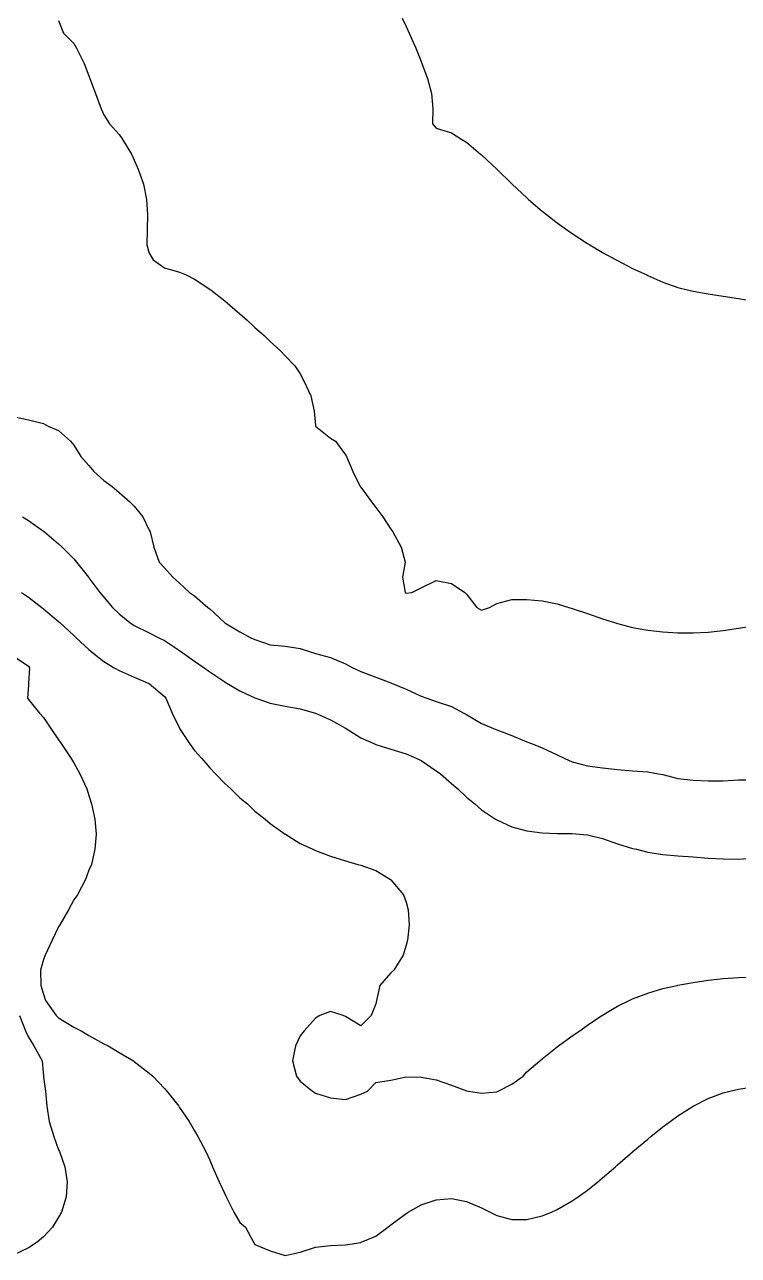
# Model space of a CAD drawing. Extents: x 771911 to 772814, y 1416488 to 1417835.
# Drawn here: x 772068.2 to 772115.4, y 1417269.3 to 1417350.8 of the extents above; entities that cross this region are included whole.
import ezdxf

# ---------------------------------------------------------------- set-up
doc = ezdxf.new("R2010")
doc.units = 0
doc.header["$MEASUREMENT"] = 0
for name, color, linetype in [('751.5', 1, 'CONTINUOUS'), ('752', 1, 'CONTINUOUS'), ('752.5', 1, 'CONTINUOUS'), ('753', 1, 'CONTINUOUS'), ('753.5', 1, 'CONTINUOUS'), ('754', 1, 'CONTINUOUS'), ('754.5', 1, 'CONTINUOUS')]:
    doc.layers.add(name, color=color, linetype=linetype)

msp = doc.modelspace()

# ---------------------------------------------------------------- linework, layer by layer
at = {"layer": '751.5', "color": 0, "linetype": 'Continuous'}
msp.add_polyline3d([(772093.187, 1417351.206, 751.5), (772093.434, 1417350.657, 751.5), (772093.637, 1417350.206, 751.5), (772094.074, 1417349.206, 751.5), (772094.434, 1417348.322, 751.5), (772094.483, 1417348.206, 751.5), (772094.854, 1417347.206, 751.5), (772095.12, 1417346.206, 751.5), (772095.196, 1417345.206, 751.5), (772095.18, 1417344.206, 751.5), (772095.434, 1417343.93, 751.5), (772096.434, 1417343.607, 751.5), (772097.062, 1417343.206, 751.5), (772097.434, 1417342.997, 751.5), (772098.372, 1417342.206, 751.5), (772098.434, 1417342.154, 751.5), (772099.434, 1417341.21, 751.5), (772099.437, 1417341.206, 751.5), (772100.434, 1417340.239, 751.5), (772100.467, 1417340.206, 751.5), (772101.434, 1417339.306, 751.5), (772101.544, 1417339.206, 751.5), (772102.434, 1417338.438, 751.5), (772102.725, 1417338.206, 751.5), (772103.434, 1417337.649, 751.5), (772104.064, 1417337.206, 751.5), (772104.434, 1417336.941, 751.5), (772105.434, 1417336.299, 751.5), (772105.599, 1417336.206, 751.5), (772106.434, 1417335.702, 751.5), (772107.352, 1417335.206, 751.5), (772107.434, 1417335.158, 751.5), (772108.434, 1417334.636, 751.5), (772109.362, 1417334.206, 751.5), (772109.434, 1417334.169, 751.5), (772110.434, 1417333.731, 751.5), (772111.434, 1417333.387, 751.5), (772112.146, 1417333.206, 751.5), (772112.434, 1417333.131, 751.5), (772113.434, 1417332.948, 751.5), (772114.434, 1417332.799, 751.5), (772115.434, 1417332.642, 751.5), (772116.434, 1417332.482, 751.5)], dxfattribs=at)
at = {"layer": '752', "color": 0, "linetype": 'Continuous'}
msp.add_polyline3d([(772070.434, 1417351.046, 752), (772070.756, 1417350.206, 752), (772071.434, 1417349.524, 752), (772071.616, 1417349.206, 752), (772072.122, 1417348.206, 752), (772072.434, 1417347.393, 752), (772072.508, 1417347.206, 752), (772072.885, 1417346.206, 752), (772073.251, 1417345.206, 752), (772073.434, 1417344.807, 752), (772073.809, 1417344.206, 752), (772074.434, 1417343.508, 752), (772074.651, 1417343.206, 752), (772075.252, 1417342.206, 752), (772075.434, 1417341.803, 752), (772075.707, 1417341.206, 752), (772076.046, 1417340.206, 752), (772076.252, 1417339.206, 752), (772076.312, 1417338.206, 752), (772076.293, 1417337.206, 752), (772076.267, 1417336.206, 752), (772076.434, 1417335.647, 752), (772076.699, 1417335.206, 752), (772077.434, 1417334.677, 752), (772078.434, 1417334.392, 752), (772078.869, 1417334.206, 752), (772079.434, 1417333.932, 752), (772080.434, 1417333.277, 752), (772080.528, 1417333.206, 752), (772081.434, 1417332.489, 752), (772081.776, 1417332.206, 752), (772082.434, 1417331.629, 752), (772082.924, 1417331.206, 752), (772083.434, 1417330.731, 752), (772084.034, 1417330.206, 752), (772084.434, 1417329.811, 752), (772085.1, 1417329.206, 752), (772085.434, 1417328.848, 752), (772086.065, 1417328.206, 752), (772086.434, 1417327.658, 752), (772086.673, 1417327.206, 752), (772087.123, 1417326.206, 752), (772087.344, 1417325.206, 752), (772087.434, 1417324.258, 752), (772087.44, 1417324.206, 752), (772088.434, 1417323.4, 752), (772088.753, 1417323.206, 752), (772089.434, 1417322.309, 752), (772089.491, 1417322.206, 752), (772089.922, 1417321.206, 752), (772090.405, 1417320.206, 752), (772090.434, 1417320.163, 752), (772091.149, 1417319.206, 752), (772091.434, 1417318.82, 752), (772091.886, 1417318.206, 752), (772092.434, 1417317.388, 752), (772092.555, 1417317.206, 752), (772093.117, 1417316.206, 752), (772093.377, 1417315.206, 752), (772093.205, 1417314.206, 752), (772093.374, 1417313.206, 752), (772093.434, 1417313.163, 752), (772093.824, 1417313.206, 752), (772094.434, 1417313.518, 752), (772095.434, 1417313.995, 752), (772096.434, 1417313.8, 752), (772097.324, 1417313.206, 752), (772097.434, 1417313.089, 752), (772098.123, 1417312.206, 752), (772098.434, 1417312.025, 752), (772098.959, 1417312.206, 752), (772099.434, 1417312.475, 752), (772100.434, 1417312.736, 752), (772101.434, 1417312.74, 752), (772102.434, 1417312.637, 752), (772103.434, 1417312.442, 752), (772104.217, 1417312.206, 752), (772104.434, 1417312.149, 752), (772105.434, 1417311.8, 752), (772106.434, 1417311.449, 752), (772107.23, 1417311.206, 752), (772107.434, 1417311.145, 752), (772108.434, 1417310.872, 752), (772109.434, 1417310.698, 752), (772110.434, 1417310.586, 752), (772111.434, 1417310.526, 752), (772112.434, 1417310.523, 752), (772113.434, 1417310.578, 752), (772114.434, 1417310.684, 752), (772115.434, 1417310.828, 752), (772116.434, 1417310.999, 752)], dxfattribs=at)
at = {"layer": '752.5', "color": 0, "linetype": 'Continuous'}
msp.add_polyline3d([(772067.434, 1417324.841, 752.5), (772068.434, 1417324.631, 752.5), (772069.434, 1417324.369, 752.5), (772069.752, 1417324.206, 752.5), (772070.434, 1417323.906, 752.5), (772071.221, 1417323.206, 752.5), (772071.434, 1417322.953, 752.5), (772071.908, 1417322.206, 752.5), (772072.434, 1417321.594, 752.5), (772072.766, 1417321.206, 752.5), (772073.434, 1417320.611, 752.5), (772073.983, 1417320.206, 752.5), (772074.434, 1417319.823, 752.5), (772075.157, 1417319.206, 752.5), (772075.434, 1417318.905, 752.5), (772076.013, 1417318.206, 752.5), (772076.434, 1417317.318, 752.5), (772076.493, 1417317.206, 752.5), (772076.741, 1417316.206, 752.5), (772077.092, 1417315.206, 752.5), (772077.434, 1417314.839, 752.5), (772077.998, 1417314.206, 752.5), (772078.434, 1417313.826, 752.5), (772079.092, 1417313.206, 752.5), (772079.434, 1417312.976, 752.5), (772080.312, 1417312.206, 752.5), (772080.434, 1417312.108, 752.5), (772081.419, 1417311.206, 752.5), (772081.434, 1417311.195, 752.5), (772082.434, 1417310.595, 752.5), (772083.163, 1417310.206, 752.5), (772083.434, 1417310.081, 752.5), (772084.434, 1417309.738, 752.5), (772085.434, 1417309.641, 752.5), (772086.434, 1417309.498, 752.5), (772087.31, 1417309.206, 752.5), (772087.434, 1417309.171, 752.5), (772088.434, 1417308.891, 752.5), (772089.434, 1417308.477, 752.5), (772089.901, 1417308.206, 752.5), (772090.434, 1417307.965, 752.5), (772091.434, 1417307.587, 752.5), (772092.434, 1417307.222, 752.5), (772092.469, 1417307.206, 752.5), (772093.434, 1417306.793, 752.5), (772094.434, 1417306.346, 752.5), (772094.82, 1417306.206, 752.5), (772095.434, 1417305.988, 752.5), (772096.434, 1417305.648, 752.5), (772097.268, 1417305.206, 752.5), (772097.434, 1417305.121, 752.5), (772098.434, 1417304.541, 752.5), (772099.212, 1417304.206, 752.5), (772099.434, 1417304.109, 752.5), (772100.434, 1417303.734, 752.5), (772101.434, 1417303.328, 752.5), (772101.738, 1417303.206, 752.5), (772102.434, 1417302.918, 752.5), (772103.434, 1417302.464, 752.5), (772103.941, 1417302.206, 752.5), (772104.434, 1417302.004, 752.5), (772105.434, 1417301.739, 752.5), (772106.434, 1417301.605, 752.5), (772107.434, 1417301.477, 752.5), (772108.434, 1417301.395, 752.5), (772109.434, 1417301.325, 752.5), (772110.143, 1417301.206, 752.5), (772110.434, 1417301.158, 752.5), (772111.434, 1417300.902, 752.5), (772112.434, 1417300.781, 752.5), (772113.434, 1417300.74, 752.5), (772114.434, 1417300.736, 752.5), (772115.434, 1417300.798, 752.5), (772116.434, 1417300.796, 752.5)], dxfattribs=at)
at = {"layer": '753', "color": 0, "linetype": 'Continuous'}
msp.add_polyline3d([(772068.044, 1417318.206, 753), (772068.434, 1417317.966, 753), (772069.434, 1417317.257, 753), (772069.496, 1417317.206, 753), (772070.434, 1417316.424, 753), (772070.66, 1417316.206, 753), (772071.434, 1417315.421, 753), (772071.612, 1417315.206, 753), (772072.41, 1417314.206, 753), (772072.434, 1417314.179, 753), (772073.155, 1417313.206, 753), (772073.434, 1417312.888, 753), (772073.995, 1417312.206, 753), (772074.434, 1417311.776, 753), (772075.14, 1417311.206, 753), (772075.434, 1417311.008, 753), (772076.434, 1417310.54, 753), (772077.078, 1417310.206, 753), (772077.434, 1417310.012, 753), (772078.434, 1417309.371, 753), (772078.662, 1417309.206, 753), (772079.434, 1417308.654, 753), (772080.077, 1417308.206, 753), (772080.434, 1417307.94, 753), (772081.434, 1417307.279, 753), (772081.562, 1417307.206, 753), (772082.434, 1417306.685, 753), (772083.434, 1417306.224, 753), (772083.482, 1417306.206, 753), (772084.434, 1417305.883, 753), (772085.434, 1417305.679, 753), (772086.434, 1417305.51, 753), (772087.431, 1417305.206, 753), (772087.434, 1417305.205, 753), (772088.434, 1417304.776, 753), (772089.434, 1417304.23, 753), (772089.474, 1417304.206, 753), (772090.434, 1417303.59, 753), (772091.305, 1417303.206, 753), (772091.434, 1417303.152, 753), (772092.434, 1417302.831, 753), (772093.434, 1417302.532, 753), (772094.151, 1417302.206, 753), (772094.434, 1417302.075, 753), (772095.434, 1417301.401, 753), (772095.704, 1417301.206, 753), (772096.434, 1417300.556, 753), (772096.867, 1417300.206, 753), (772097.434, 1417299.652, 753), (772097.997, 1417299.206, 753), (772098.434, 1417298.808, 753), (772099.357, 1417298.206, 753), (772099.434, 1417298.153, 753), (772100.434, 1417297.69, 753), (772101.434, 1417297.432, 753), (772102.434, 1417297.306, 753), (772103.434, 1417297.264, 753), (772104.434, 1417297.249, 753), (772104.923, 1417297.206, 753), (772105.434, 1417297.167, 753), (772106.434, 1417296.933, 753), (772107.434, 1417296.576, 753), (772108.434, 1417296.26, 753), (772108.679, 1417296.206, 753), (772109.434, 1417296.016, 753), (772110.434, 1417295.864, 753), (772111.434, 1417295.777, 753), (772112.434, 1417295.709, 753), (772113.434, 1417295.631, 753), (772114.434, 1417295.567, 753), (772115.434, 1417295.559, 753), (772116.434, 1417295.631, 753)], dxfattribs=at)
at = {"layer": '753.5', "color": 0, "linetype": 'Continuous'}
msp.add_polyline3d([(772067.983, 1417313.206, 753.5), (772068.434, 1417312.891, 753.5), (772069.321, 1417312.206, 753.5), (772069.434, 1417312.124, 753.5), (772070.434, 1417311.285, 753.5), (772070.518, 1417311.206, 753.5), (772071.434, 1417310.353, 753.5), (772071.59, 1417310.206, 753.5), (772072.434, 1417309.416, 753.5), (772072.69, 1417309.206, 753.5), (772073.434, 1417308.624, 753.5), (772074.123, 1417308.206, 753.5), (772074.434, 1417308.031, 753.5), (772075.434, 1417307.587, 753.5), (772076.368, 1417307.206, 753.5), (772076.434, 1417307.174, 753.5), (772077.434, 1417306.322, 753.5), (772077.536, 1417306.206, 753.5), (772077.962, 1417305.206, 753.5), (772078.434, 1417304.23, 753.5), (772078.448, 1417304.206, 753.5), (772079.107, 1417303.206, 753.5), (772079.434, 1417302.753, 753.5), (772079.909, 1417302.206, 753.5), (772080.434, 1417301.589, 753.5), (772080.827, 1417301.206, 753.5), (772081.434, 1417300.564, 753.5), (772081.839, 1417300.206, 753.5), (772082.434, 1417299.621, 753.5), (772082.928, 1417299.206, 753.5), (772083.434, 1417298.738, 753.5), (772084.103, 1417298.206, 753.5), (772084.434, 1417297.925, 753.5), (772085.434, 1417297.217, 753.5), (772085.451, 1417297.206, 753.5), (772086.434, 1417296.602, 753.5), (772087.267, 1417296.206, 753.5), (772087.434, 1417296.128, 753.5), (772088.434, 1417295.752, 753.5), (772089.434, 1417295.455, 753.5), (772090.242, 1417295.206, 753.5), (772090.434, 1417295.159, 753.5), (772091.434, 1417294.813, 753.5), (772092.407, 1417294.206, 753.5), (772092.434, 1417294.194, 753.5), (772093.272, 1417293.206, 753.5), (772093.434, 1417292.719, 753.5), (772093.577, 1417292.206, 753.5), (772093.633, 1417291.206, 753.5), (772093.524, 1417290.206, 753.5), (772093.434, 1417289.873, 753.5), (772093.243, 1417289.206, 753.5), (772092.617, 1417288.206, 753.5), (772092.434, 1417288.037, 753.5), (772091.694, 1417287.206, 753.5), (772091.468, 1417286.206, 753.5), (772091.434, 1417285.991, 753.5), (772091.125, 1417285.206, 753.5), (772090.434, 1417284.535, 753.5), (772089.434, 1417285.138, 753.5), (772089.281, 1417285.206, 753.5), (772088.434, 1417285.486, 753.5), (772087.729, 1417285.206, 753.5), (772087.434, 1417285.026, 753.5), (772086.692, 1417284.206, 753.5), (772086.434, 1417283.863, 753.5), (772086.117, 1417283.206, 753.5), (772085.919, 1417282.206, 753.5), (772086.181, 1417281.206, 753.5), (772086.434, 1417280.864, 753.5), (772087.232, 1417280.206, 753.5), (772087.434, 1417280.083, 753.5), (772088.434, 1417279.775, 753.5), (772089.434, 1417279.665, 753.5), (772090.434, 1417280.003, 753.5), (772090.883, 1417280.206, 753.5), (772091.434, 1417280.77, 753.5), (772092.434, 1417280.936, 753.5), (772093.434, 1417281.147, 753.5), (772094.434, 1417281.131, 753.5), (772095.434, 1417280.958, 753.5), (772096.434, 1417280.596, 753.5), (772097.434, 1417280.232, 753.5), (772097.56, 1417280.206, 753.5), (772098.434, 1417280.068, 753.5), (772099.434, 1417280.17, 753.5), (772099.524, 1417280.206, 753.5), (772100.434, 1417280.678, 753.5), (772101.181, 1417281.206, 753.5), (772101.434, 1417281.475, 753.5), (772102.299, 1417282.206, 753.5), (772102.434, 1417282.34, 753.5), (772103.434, 1417283.146, 753.5), (772103.518, 1417283.206, 753.5), (772104.434, 1417283.866, 753.5), (772104.928, 1417284.206, 753.5), (772105.434, 1417284.564, 753.5), (772106.389, 1417285.206, 753.5), (772106.434, 1417285.238, 753.5), (772107.434, 1417285.84, 753.5), (772108.201, 1417286.206, 753.5), (772108.434, 1417286.315, 753.5), (772109.434, 1417286.694, 753.5), (772110.434, 1417286.988, 753.5), (772111.372, 1417287.206, 753.5), (772111.434, 1417287.22, 753.5), (772112.434, 1417287.406, 753.5), (772113.434, 1417287.551, 753.5), (772114.434, 1417287.661, 753.5), (772115.434, 1417287.736, 753.5), (772116.434, 1417287.777, 753.5)], dxfattribs=at)
at = {"layer": '754', "color": 0, "linetype": 'Continuous'}
msp.add_polyline3d([(772067.434, 1417309.014, 754), (772068.434, 1417308.32, 754), (772068.515, 1417308.206, 754), (772068.444, 1417307.206, 754), (772068.434, 1417307.063, 754), (772068.385, 1417306.206, 754), (772068.434, 1417306.12, 754), (772069.17, 1417305.206, 754), (772069.434, 1417304.931, 754), (772069.919, 1417304.206, 754), (772070.434, 1417303.459, 754), (772070.595, 1417303.206, 754), (772071.275, 1417302.206, 754), (772071.434, 1417301.924, 754), (772071.85, 1417301.206, 754), (772072.293, 1417300.206, 754), (772072.434, 1417299.773, 754), (772072.622, 1417299.206, 754), (772072.834, 1417298.206, 754), (772072.913, 1417297.206, 754), (772072.843, 1417296.206, 754), (772072.603, 1417295.206, 754), (772072.434, 1417294.828, 754), (772072.208, 1417294.206, 754), (772071.676, 1417293.206, 754), (772071.434, 1417292.867, 754), (772071.086, 1417292.206, 754), (772070.513, 1417291.206, 754), (772070.434, 1417291.075, 754), (772070.017, 1417290.206, 754), (772069.545, 1417289.206, 754), (772069.434, 1417288.919, 754), (772069.233, 1417288.206, 754), (772069.258, 1417287.206, 754), (772069.434, 1417286.621, 754), (772069.571, 1417286.206, 754), (772070.277, 1417285.206, 754), (772070.434, 1417285.052, 754), (772071.434, 1417284.436, 754), (772071.931, 1417284.206, 754), (772072.434, 1417283.889, 754), (772073.434, 1417283.337, 754), (772073.716, 1417283.206, 754), (772074.434, 1417282.769, 754), (772075.386, 1417282.206, 754), (772075.434, 1417282.17, 754), (772076.434, 1417281.394, 754), (772076.664, 1417281.206, 754), (772077.434, 1417280.388, 754), (772077.607, 1417280.206, 754), (772078.384, 1417279.206, 754), (772078.434, 1417279.133, 754), (772079.067, 1417278.206, 754), (772079.434, 1417277.585, 754), (772079.657, 1417277.206, 754), (772080.173, 1417276.206, 754), (772080.434, 1417275.639, 754), (772080.632, 1417275.206, 754), (772081.068, 1417274.206, 754), (772081.434, 1417273.42, 754), (772081.519, 1417273.206, 754), (772082.04, 1417272.206, 754), (772082.434, 1417271.522, 754), (772082.795, 1417271.206, 754), (772083.332, 1417270.206, 754), (772083.434, 1417270.07, 754), (772084.434, 1417269.643, 754), (772085.434, 1417269.34, 754), (772086.434, 1417269.544, 754), (772087.434, 1417269.885, 754), (772088.434, 1417269.997, 754), (772089.434, 1417270.029, 754), (772090.434, 1417270.191, 754), (772090.46, 1417270.206, 754), (772091.434, 1417270.611, 754), (772092.221, 1417271.206, 754), (772092.434, 1417271.363, 754), (772093.434, 1417272.116, 754), (772093.582, 1417272.206, 754), (772094.434, 1417272.694, 754), (772095.434, 1417273.026, 754), (772096.434, 1417273.098, 754), (772097.434, 1417272.914, 754), (772098.434, 1417272.491, 754), (772099.008, 1417272.206, 754), (772099.434, 1417271.982, 754), (772100.434, 1417271.713, 754), (772101.434, 1417271.723, 754), (772102.434, 1417271.964, 754), (772103.051, 1417272.206, 754), (772103.434, 1417272.379, 754), (772104.434, 1417272.944, 754), (772104.834, 1417273.206, 754), (772105.434, 1417273.655, 754), (772106.131, 1417274.206, 754), (772106.434, 1417274.467, 754), (772107.293, 1417275.206, 754), (772107.434, 1417275.329, 754), (772108.434, 1417276.197, 754), (772108.444, 1417276.206, 754), (772109.434, 1417277.039, 754), (772109.629, 1417277.206, 754), (772110.434, 1417277.836, 754), (772110.911, 1417278.206, 754), (772111.434, 1417278.568, 754), (772112.434, 1417279.204, 754), (772112.438, 1417279.206, 754), (772113.434, 1417279.716, 754), (772114.434, 1417280.096, 754), (772114.873, 1417280.206, 754), (772115.434, 1417280.348, 754), (772116.434, 1417280.484, 754)], dxfattribs=at)
at = {"layer": '754.5', "color": 0, "linetype": 'Continuous'}
msp.add_polyline3d([(772067.854, 1417285.206, 754.5), (772068.25, 1417284.206, 754.5), (772068.434, 1417283.777, 754.5), (772068.801, 1417283.206, 754.5), (772069.344, 1417282.206, 754.5), (772069.429, 1417281.206, 754.5), (772069.434, 1417281.138, 754.5), (772069.558, 1417280.206, 754.5), (772069.654, 1417279.206, 754.5), (772069.799, 1417278.206, 754.5), (772070.108, 1417277.206, 754.5), (772070.434, 1417276.322, 754.5), (772070.5, 1417276.206, 754.5), (772070.841, 1417275.206, 754.5), (772070.996, 1417274.206, 754.5), (772070.935, 1417273.206, 754.5), (772070.619, 1417272.206, 754.5), (772070.434, 1417271.872, 754.5), (772070.033, 1417271.206, 754.5), (772069.434, 1417270.566, 754.5), (772069.013, 1417270.206, 754.5), (772068.434, 1417269.846, 754.5), (772067.434, 1417269.364, 754.5)], dxfattribs=at)

doc.saveas('drawing.dxf')
